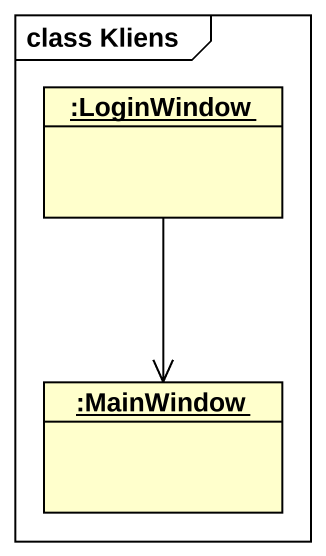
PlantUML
@startuml
mainframe class Kliens
hide circle
hide empty members
object ":LoginWindow" as LoginWindow
object ":MainWindow" as MainWindow
LoginWindow --> MainWindow
@enduml
